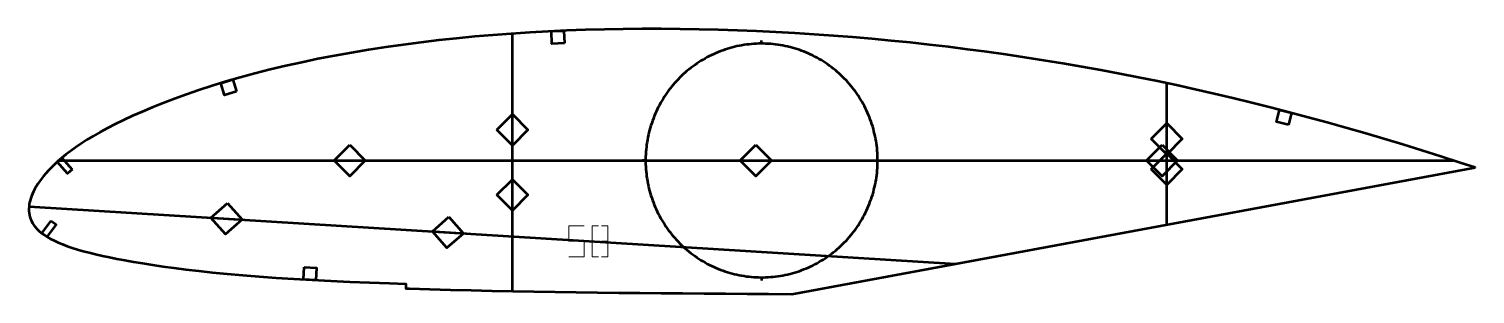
# Model space of a CAD drawing. Header units: metres. Extents: x 10 to 474, y 157 to 242.
import ezdxf

# ---------------------------------------------------------------- set-up
doc = ezdxf.new("R2010")
doc.units = ezdxf.units.M
doc.layers.add('Layer', color=1, linetype='Continuous', lineweight=50)
doc.layers.add('NumLabel', color=1, linetype='Continuous', lineweight=15)

msp = doc.modelspace()

# ---------------------------------------------------------------- linework, layer by layer
at = {"layer": 'Layer', "color": 7}
for p, q in [((165.23, 158.04), (165.23, 240.74)), ((375.23, 179.37), (375.23, 224.82)), ((165.23, 203.85), (165.23, 215.85)), ((375.23, 200.96), (375.23, 212.96)), ((19.65, 200), (467.13, 200)), ((107.05, 200), (119.05, 200)), ((237.39, 200), (249.39, 200)), ((367.74, 200), (379.74, 200)), ((375.23, 191.23), (375.23, 203.23)), ((165.23, 182.94), (165.23, 194.94)), ((10.14, 185.24), (307.4, 166.8)), ((67.5, 181.68), (79.47, 180.94)), ((138.57, 177.27), (150.54, 176.53))]:
    msp.add_line(p, q, dxfattribs=at)
at = {"layer": 'Layer'}
for p, q in [((245.23, 237.53), (245.23, 238.53)), ((208, 200), (207, 200)), ((282.47, 200), (283.47, 200)), ((245.23, 162.47), (245.23, 161.47))]:
    msp.add_line(p, q, dxfattribs=at)
for points in [[(474.2, 197.71), (474.2, 197.71), (469.41, 199.27), (463.25, 201.25), (457.12, 203.18), (451, 205.08), (444.91, 206.92), (438.84, 208.72), (432.77, 210.48), (426.72, 212.19), (420.67, 213.85), (414.63, 215.46), (408.59, 217.03), (402.54, 218.55), (396.5, 220.02), (390.46, 221.45), (384.41, 222.83), (378.35, 224.16), (372.29, 225.44), (366.22, 226.68), (360.15, 227.87), (354.07, 229.01), (347.99, 230.11), (341.9, 231.16), (335.8, 232.16), (329.7, 233.12), (323.59, 234.02), (317.47, 234.88), (311.35, 235.69), (305.21, 236.46), (299.07, 237.17), (292.92, 237.84), (286.77, 238.47), (280.61, 239.04), (274.44, 239.57), (268.27, 240.06), (262.1, 240.5), (255.94, 240.89), (249.78, 241.23), (243.62, 241.52), (237.47, 241.77), (231.33, 241.97), (225.2, 242.11), (219.09, 242.21), (212.98, 242.26), (206.9, 242.25), (200.83, 242.2), (194.78, 242.09), (188.75, 241.92), (182.75, 241.71), (176.77, 241.43), (170.82, 241.1), (164.9, 240.72), (159.02, 240.28), (153.17, 239.78), (147.36, 239.22), (141.6, 238.61), (135.89, 237.93), (130.22, 237.19), (124.61, 236.4), (119.07, 235.54), (113.58, 234.62), (108.18, 233.64), (102.86, 232.61), (97.63, 231.52), (92.51, 230.37), (87.51, 229.18), (82.63, 227.94), (77.9, 226.65), (73.32, 225.33), (68.91, 223.98), (64.67, 222.6), (60.62, 221.21), (56.77, 219.82), (53.12, 218.42), (49.67, 217.04), (46.42, 215.66), (43.35, 214.3), (40.48, 212.96), (37.79, 211.64), (35.27, 210.34), (32.91, 209.06), (30.71, 207.81), (28.66, 206.58), (26.77, 205.37), (25.01, 204.19), (23.4, 203.03), (21.94, 201.91), (20.6, 200.83), (19.39, 199.77), (18.29, 198.75), (17.29, 197.75), (16.37, 196.79), (15.53, 195.86), (14.77, 194.97), (14.08, 194.11), (13.46, 193.28), (12.91, 192.46), (12.41, 191.66), (11.98, 190.87), (11.59, 190.09), (11.25, 189.33), (10.95, 188.58), (10.7, 187.86), (10.49, 187.16), (10.32, 186.49), (10.21, 185.82), (10.13, 185.14), (10.09, 184.5), (10.09, 183.85), (10.14, 183.19), (10.23, 182.54), (10.38, 181.88), (10.59, 181.23), (10.87, 180.58), (11.23, 179.92), (11.67, 179.26), (12.17, 178.6), (12.75, 177.95), (13.41, 177.32), (14.16, 176.69), (15.01, 176.07), (15.95, 175.45), (16.99, 174.85), (18.16, 174.26), (19.44, 173.67), (20.83, 173.09), (22.34, 172.52), (23.95, 171.97), (25.67, 171.44), (27.5, 170.92), (29.43, 170.41), (31.48, 169.92), (33.65, 169.42), (35.93, 168.92), (38.34, 168.43), (40.91, 167.95), (43.66, 167.46), (46.58, 166.97), (49.7, 166.48), (53.04, 165.99), (56.64, 165.51), (60.49, 165.02), (64.63, 164.54), (69.04, 164.07), (73.74, 163.61), (78.71, 163.16), (83.94, 162.74), (89.4, 162.34), (95.08, 161.97), (100.94, 161.63), (106.96, 161.32), (113.12, 161.03), (119.4, 160.77), (125.78, 160.55), (131.09, 160.38), (131.04, 158.88), (132.21, 158.84), (138.78, 158.65), (145.4, 158.47), (152.03, 158.3), (158.69, 158.16), (165.38, 158.04), (172.13, 157.94), (178.93, 157.84), (185.74, 157.73), (192.56, 157.63), (199.37, 157.54), (206.18, 157.47), (213.01, 157.41), (219.88, 157.35), (226.76, 157.3), (233.66, 157.25), (240.57, 157.19), (247.47, 157.14), (254.98, 157.09), (474.2, 197.71)], [(282.47, 200), (282.46, 200.79), (282.44, 201.58), (282.4, 202.36), (282.34, 203.15), (282.27, 203.94), (282.18, 204.72), (282.07, 205.5), (281.95, 206.28), (281.81, 207.06), (281.65, 207.83), (281.48, 208.6), (281.29, 209.36), (281.09, 210.13), (280.87, 210.88), (280.64, 211.64), (280.39, 212.38), (280.12, 213.12), (279.84, 213.86), (279.54, 214.59), (279.23, 215.31), (278.91, 216.03), (278.56, 216.74), (278.21, 217.44), (277.84, 218.14), (277.45, 218.82), (277.05, 219.5), (276.64, 220.17), (276.21, 220.83), (275.77, 221.48), (275.31, 222.12), (274.85, 222.76), (274.37, 223.38), (273.87, 223.99), (273.37, 224.59), (272.85, 225.18), (272.32, 225.76), (271.77, 226.33), (271.22, 226.89), (270.65, 227.43), (270.07, 227.96), (269.49, 228.48), (268.89, 228.99), (268.28, 229.48), (267.66, 229.97), (267.03, 230.43), (266.39, 230.89), (265.74, 231.33), (265.08, 231.76), (264.42, 232.17), (263.74, 232.57), (263.06, 232.95), (262.37, 233.32), (261.67, 233.68), (260.96, 234.02), (260.25, 234.35), (259.53, 234.66), (258.8, 234.95), (258.07, 235.23), (257.34, 235.5), (256.59, 235.74), (255.84, 235.98), (255.09, 236.19), (254.34, 236.39), (253.57, 236.58), (252.81, 236.75), (252.04, 236.9), (251.27, 237.04), (250.5, 237.16), (249.72, 237.26), (248.94, 237.35), (248.17, 237.42), (247.38, 237.47), (246.6, 237.51), (245.82, 237.53), (245.04, 237.53), (244.26, 237.52), (243.47, 237.49), (242.69, 237.45), (241.91, 237.38), (241.13, 237.3), (240.36, 237.21), (239.58, 237.1), (238.81, 236.97), (238.04, 236.83), (237.27, 236.67), (236.51, 236.49), (235.75, 236.3), (235, 236.09), (234.25, 235.86), (233.5, 235.62), (232.76, 235.37), (232.03, 235.09), (231.3, 234.81), (230.58, 234.5), (229.86, 234.19), (229.15, 233.85), (228.45, 233.5), (227.76, 233.14), (227.07, 232.76), (226.39, 232.37), (225.72, 231.97), (225.06, 231.55), (224.4, 231.11), (223.76, 230.66), (223.12, 230.2), (222.5, 229.73), (221.89, 229.24), (221.28, 228.74), (220.69, 228.22), (220.1, 227.7), (219.53, 227.16), (218.97, 226.61), (218.42, 226.05), (217.89, 225.47), (217.36, 224.89), (216.85, 224.29), (216.35, 223.69), (215.86, 223.07), (215.39, 222.44), (214.92, 221.81), (214.48, 221.16), (214.04, 220.5), (213.62, 219.84), (213.21, 219.16), (212.82, 218.48), (212.44, 217.79), (212.08, 217.09), (211.73, 216.39), (211.4, 215.67), (211.08, 214.95), (210.77, 214.23), (210.48, 213.49), (210.21, 212.75), (209.95, 212.01), (209.71, 211.26), (209.48, 210.51), (209.27, 209.75), (209.08, 208.98), (208.9, 208.21), (208.73, 207.44), (208.59, 206.67), (208.46, 205.89), (208.34, 205.11), (208.24, 204.33), (208.16, 203.54), (208.1, 202.76), (208.05, 201.97), (208.01, 201.18), (208, 200.39), (208, 199.61), (208.01, 198.82), (208.05, 198.03), (208.1, 197.24), (208.16, 196.46), (208.24, 195.67), (208.34, 194.89), (208.46, 194.11), (208.59, 193.33), (208.73, 192.56), (208.9, 191.79), (209.08, 191.02), (209.27, 190.25), (209.48, 189.49), (209.71, 188.74), (209.95, 187.99), (210.21, 187.25), (210.48, 186.51), (210.77, 185.77), (211.08, 185.05), (211.4, 184.33), (211.73, 183.61), (212.08, 182.91), (212.44, 182.21), (212.82, 181.52), (213.21, 180.84), (213.62, 180.16), (214.04, 179.5), (214.48, 178.84), (214.92, 178.19), (215.39, 177.56), (215.86, 176.93), (216.35, 176.31), (216.85, 175.71), (217.36, 175.11), (217.89, 174.53), (218.42, 173.95), (218.97, 173.39), (219.53, 172.84), (220.1, 172.3), (220.69, 171.78), (221.28, 171.26), (221.89, 170.76), (222.5, 170.27), (223.12, 169.8), (223.76, 169.34), (224.4, 168.89), (225.06, 168.45), (225.72, 168.03), (226.39, 167.63), (227.07, 167.24), (227.76, 166.86), (228.45, 166.5), (229.15, 166.15), (229.86, 165.81), (230.58, 165.5), (231.3, 165.19), (232.03, 164.91), (232.76, 164.63), (233.5, 164.38), (234.25, 164.14), (235, 163.91), (235.75, 163.7), (236.51, 163.51), (237.27, 163.33), (238.04, 163.17), (238.81, 163.03), (239.58, 162.9), (240.36, 162.79), (241.13, 162.7), (241.91, 162.62), (242.69, 162.55), (243.47, 162.51), (244.26, 162.48), (245.04, 162.47), (245.82, 162.47), (246.6, 162.49), (247.38, 162.53), (248.17, 162.58), (248.94, 162.65), (249.72, 162.74), (250.5, 162.84), (251.27, 162.96), (252.04, 163.1), (252.81, 163.25), (253.57, 163.42), (254.34, 163.61), (255.09, 163.81), (255.84, 164.02), (256.59, 164.26), (257.34, 164.5), (258.07, 164.77), (258.8, 165.05), (259.53, 165.34), (260.25, 165.65), (260.96, 165.98), (261.67, 166.32), (262.37, 166.68), (263.06, 167.05), (263.74, 167.43), (264.42, 167.83), (265.08, 168.24), (265.74, 168.67), (266.39, 169.11), (267.03, 169.57), (267.66, 170.03), (268.28, 170.52), (268.89, 171.01), (269.49, 171.52), (270.07, 172.04), (270.65, 172.57), (271.22, 173.11), (271.77, 173.67), (272.32, 174.24), (272.85, 174.82), (273.37, 175.41), (273.87, 176.01), (274.37, 176.62), (274.85, 177.24), (275.31, 177.88), (275.77, 178.52), (276.21, 179.17), (276.64, 179.83), (277.05, 180.5), (277.45, 181.18), (277.84, 181.86), (278.21, 182.56), (278.56, 183.26), (278.91, 183.97), (279.23, 184.69), (279.54, 185.41), (279.84, 186.14), (280.12, 186.88), (280.39, 187.62), (280.64, 188.36), (280.87, 189.12), (281.09, 189.87), (281.29, 190.64), (281.48, 191.4), (281.65, 192.17), (281.81, 192.94), (281.95, 193.72), (282.07, 194.5), (282.18, 195.28), (282.27, 196.06), (282.34, 196.85), (282.4, 197.64), (282.44, 198.42), (282.46, 199.21), (282.47, 200)]]:
    msp.add_lwpolyline(points, close=True, dxfattribs=at)
for points in [[(181.93, 237.66), (177.93, 237.48), (177.75, 241.48), (181.75, 241.66), (181.93, 237.66)], [(76.68, 222.13), (72.84, 221.02), (71.73, 224.87), (75.57, 225.98), (76.68, 222.13)], [(160.23, 209.85), (165.23, 214.85), (170.23, 209.85), (165.23, 204.85), (160.23, 209.85)], [(414.32, 211.41), (410.45, 212.41), (411.45, 216.28), (415.32, 215.28), (414.32, 211.41)], [(370.23, 206.96), (375.23, 211.96), (380.23, 206.96), (375.23, 201.96), (370.23, 206.96)], [(113.05, 205), (118.05, 200), (113.05, 195), (108.05, 200), (113.05, 205)], [(243.39, 205), (248.39, 200), (243.39, 195), (238.39, 200), (243.39, 205)], [(373.74, 205), (378.74, 200), (373.74, 195), (368.74, 200), (373.74, 205)], [(23.96, 197.13), (22.46, 195.81), (19.17, 199.58), (20.68, 200.89), (23.96, 197.13)], [(370.23, 197.23), (375.23, 202.23), (380.23, 197.23), (375.23, 192.23), (370.23, 197.23)], [(160.23, 188.94), (165.23, 193.94), (170.23, 188.94), (165.23, 183.94), (160.23, 188.94)], [(73.79, 186.3), (78.48, 181), (73.18, 176.32), (68.49, 181.62), (73.79, 186.3)], [(144.87, 181.89), (149.55, 176.59), (144.25, 171.91), (139.57, 177.21), (144.87, 181.89)], [(17.22, 180.64), (18.84, 179.46), (15.88, 175.43), (14.27, 176.61), (17.22, 180.64)], [(98.44, 165.78), (102.43, 165.55), (102.2, 161.56), (98.2, 161.79), (98.44, 165.78)]]:
    msp.add_lwpolyline(points, dxfattribs=at)
at = {"layer": 'NumLabel', "color": 1}
for points in [[(188.33, 179.05), (183.33, 179.05), (183.33, 174.05), (188.33, 174.05), (188.33, 169.05), (183.33, 169.05)], [(192.83, 179.05), (190.83, 179.05), (190.83, 169.05), (192.83, 169.05)], [(193.83, 169.05), (195.83, 169.05), (195.83, 179.05), (193.83, 179.05)], [(190.83, 174.05), (192.83, 174.05)], [(193.83, 174.05), (195.83, 174.05)]]:
    msp.add_lwpolyline(points, dxfattribs=at)

doc.saveas('drawing.dxf')
